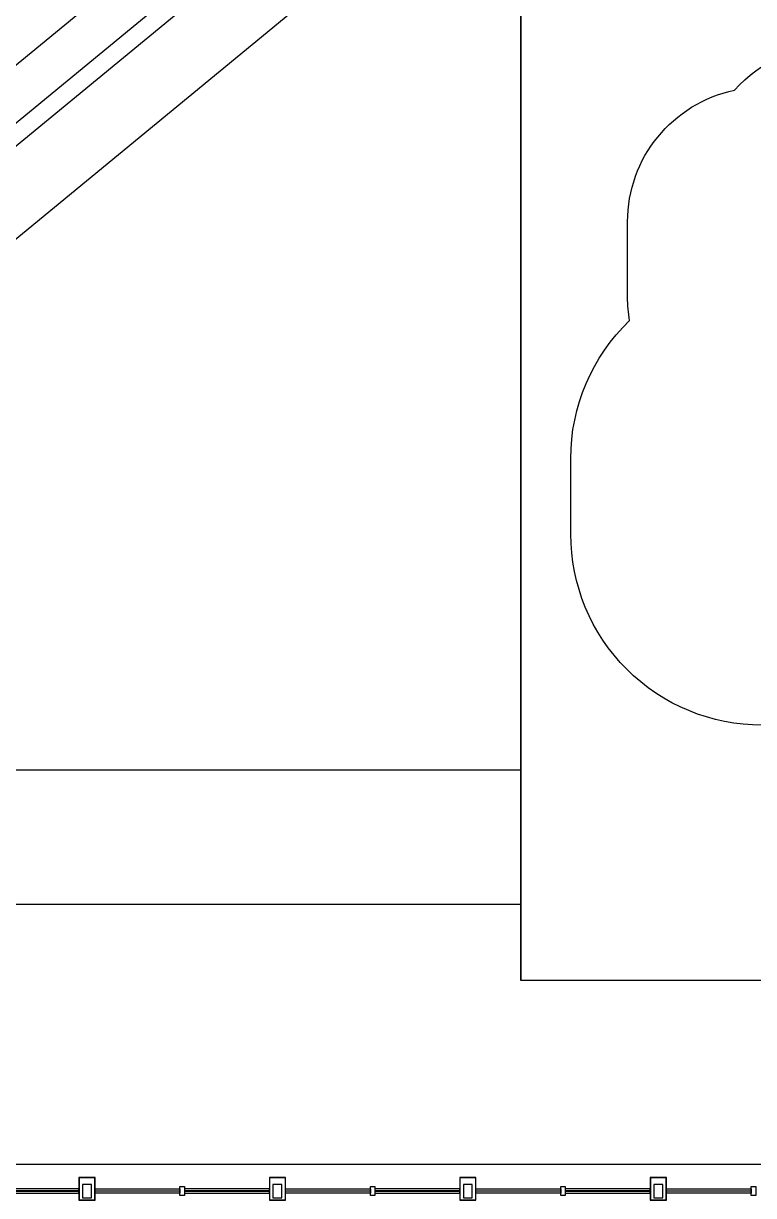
# Model space of a CAD drawing. Header units: millimetres. Extents: x -7616 to 421613, y 91067 to 341353.
# Drawn here: x 171604 to 179753, y 167618 to 180703 of the extents above; entities that cross this region are included whole.
import ezdxf

# ---------------------------------------------------------------- set-up
doc = ezdxf.new("R2010")
doc.units = ezdxf.units.MM
doc.header["$LTSCALE"] = 500
doc.header["$MEASUREMENT"] = 0
doc.linetypes.add('H0', pattern=[0.3, 0.2, -0.1])
doc.layers.add('e-plan', color=9, linetype='CONTINUOUS')

# ---------------------------------------------------------------- blocks, each defined once
blk = doc.blocks.new('A$C633402C3')
at = {"layer": 'e-plan'}
for p, q in [((103864, 78586), (103864, 89748)), ((117706, 78586), (103864, 78586))]:
    blk.add_line(p, q, dxfattribs=at)
for points in [[(124405, 100736), (116705, 100736), (116705, 103136), (116705, 100736), (124405, 100736), (124405, 86436), (117710, 86436), (117710, 78586), (103867, 78586), (103867, 89748)], [(103867, 80936), (90760, 80936)], [(103867, 79436), (90627, 79436)]]:
    blk.add_lwpolyline(points, dxfattribs=at)
for points in [[(105317, 99236), (105317, 95057, -0.224207), (103494, 91196), (97164, 85987, 0.224207), (95341, 82126), (95341, 80936)], [(116741, 81686), (114484, 82310, -0.087069), (113987, 81600), (113107, 80721, -0.013649), (113008, 80627, -0.359932), (110113, 79737), (109653, 79927, -0.045406), (109272, 80127, -0.112995), (108326, 80721), (107601, 81446, -0.023722), (107399, 81436), (106556, 81436, -0.414214), (104422, 83570), (104422, 84413, -0.204246), (105078, 85953, -0.043347), (105056, 86212), (105056, 87055, -0.355405), (106251, 88525, -0.21561), (107377, 89034), (108177, 89034, -0.334458), (109619, 87948, -0.047852), (110095, 87994), (111339, 87994, -0.099345), (112304, 87800)]]:
    blk.add_lwpolyline(points, format="xyb", dxfattribs=at)
blk = doc.blocks.new('A$C094C68E2')
at = {"layer": 'e-plan'}
for points in [[(-23374, 4000), (-23194, 4000), (-23194, 4250), (-23374, 4250)], [(-23373, 4001), (-23195, 4001), (-23195, 4249), (-23373, 4249)], [(-21248, 4000), (-21068, 4000), (-21068, 4250), (-21248, 4250)], [(-21247, 4001), (-21070, 4001), (-21070, 4249), (-21247, 4249)], [(-19123, 4000), (-18943, 4000), (-18943, 4250), (-19123, 4250)], [(-19121, 4001), (-18944, 4001), (-18944, 4249), (-19121, 4249)], [(-16997, 4000), (-16817, 4000), (-16817, 4250), (-16997, 4250)], [(-16995, 4001), (-16818, 4001), (-16818, 4249), (-16995, 4249)], [(-23374, 4075), (-23374, 4125), (-24322, 4125), (-24322, 4075)], [(-23374, 4098), (-23374, 4103), (-24322, 4103), (-24322, 4098)], [(-23334, 4025), (-23234, 4025), (-23234, 4175), (-23334, 4175)], [(-23194, 4075), (-23194, 4125), (-22246, 4125), (-22246, 4075)], [(-23194, 4098), (-23194, 4103), (-22246, 4103), (-22246, 4098)], [(-22246, 4150), (-22196, 4150), (-22196, 4050), (-22246, 4050)], [(-21248, 4075), (-21248, 4125), (-22196, 4125), (-22196, 4075)], [(-21248, 4098), (-21248, 4103), (-22196, 4103), (-22196, 4098)], [(-21208, 4025), (-21108, 4025), (-21108, 4175), (-21208, 4175)], [(-21068, 4075), (-21068, 4125), (-20120, 4125), (-20120, 4075)], [(-21068, 4098), (-21068, 4103), (-20120, 4103), (-20120, 4098)], [(-20120, 4150), (-20070, 4150), (-20070, 4050), (-20120, 4050)], [(-19123, 4075), (-19123, 4125), (-20070, 4125), (-20070, 4075)], [(-19123, 4098), (-19123, 4103), (-20070, 4103), (-20070, 4098)], [(-19083, 4025), (-18983, 4025), (-18983, 4175), (-19083, 4175)], [(-18943, 4075), (-18943, 4125), (-17995, 4125), (-17995, 4075)], [(-18943, 4098), (-18943, 4103), (-17995, 4103), (-17995, 4098)], [(-17995, 4150), (-17945, 4150), (-17945, 4050), (-17995, 4050)], [(-16997, 4075), (-16997, 4125), (-17945, 4125), (-17945, 4075)], [(-16997, 4098), (-16997, 4103), (-17945, 4103), (-17945, 4098)], [(-16957, 4025), (-16857, 4025), (-16857, 4175), (-16957, 4175)], [(-16817, 4075), (-16817, 4125), (-15869, 4125), (-15869, 4075)], [(-16817, 4098), (-16817, 4103), (-15869, 4103), (-15869, 4098)], [(-15869, 4150), (-15819, 4150), (-15819, 4050), (-15869, 4050)]]:
    blk.add_lwpolyline(points, close=True, dxfattribs=at)

msp = doc.modelspace()

# ---------------------------------------------------------------- linework, layer by layer
at = {"layer": 'e-plan'}
for p, q in [((175833, 183787), (165209, 175045)), ((176150, 183401), (165526, 174659)), ((176277, 183247), (165645, 174497)), ((170097, 167968), (195597, 167968))]:
    msp.add_line(p, q, dxfattribs=at)

# ---------------------------------------------------------------- block references
at = {"layer": 'e-plan', "linetype": 'H0'}
msp.add_blockref('A$C633402C3', (73291, 91433), dxfattribs=at)
at = {"layer": 'e-plan'}
msp.add_blockref('A$C094C68E2', (195597, 163568), dxfattribs=at)

doc.saveas('drawing.dxf')
